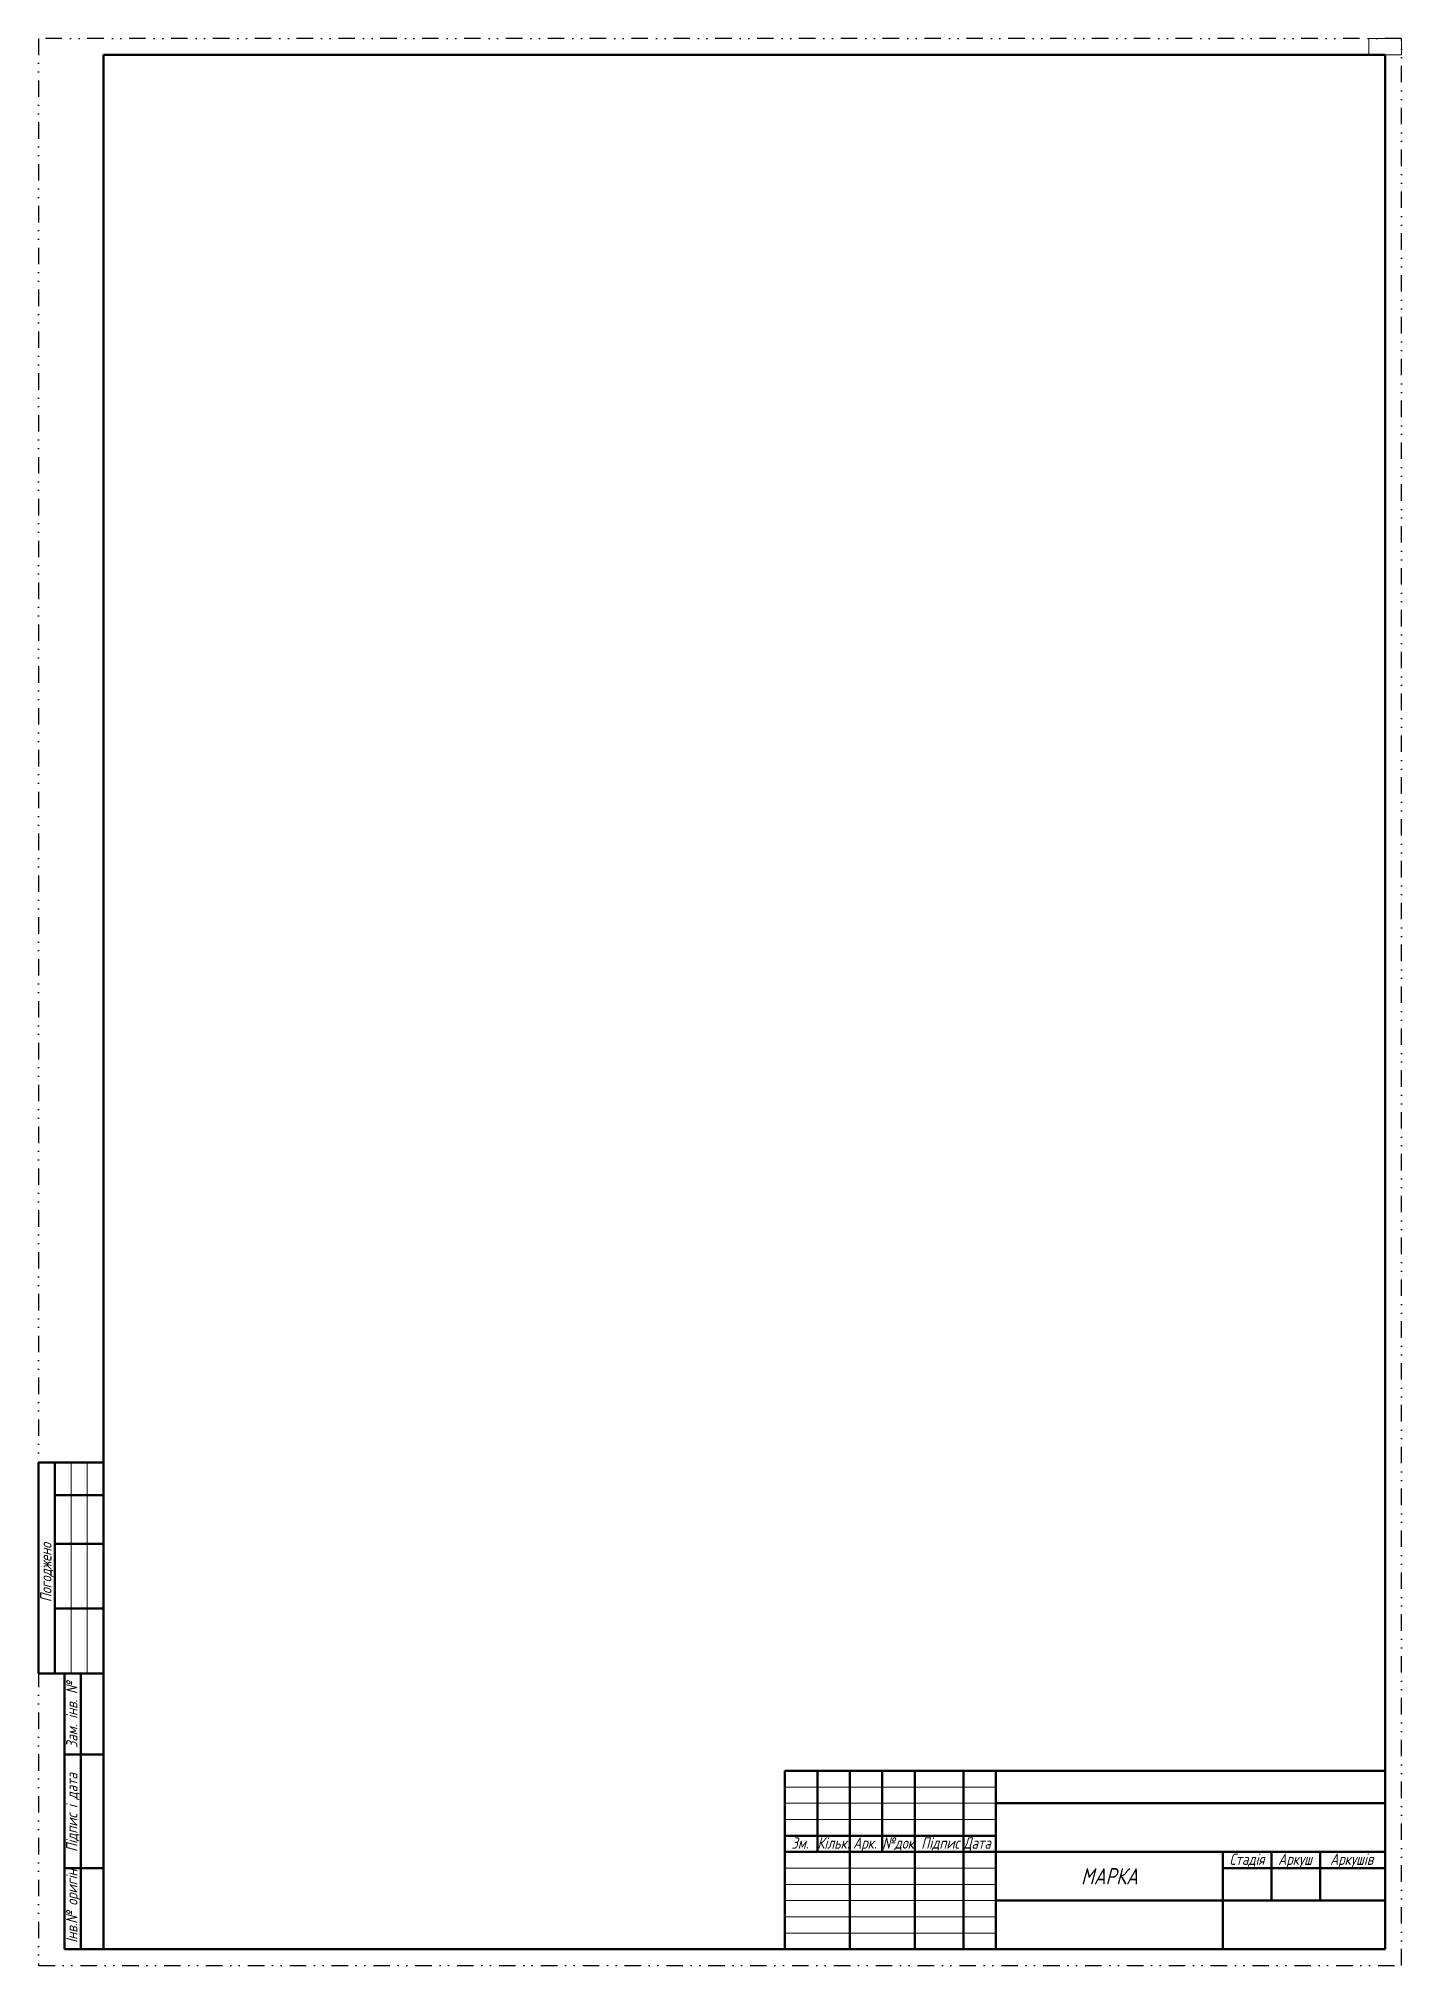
# Model space of a CAD drawing. Header units: millimetres. Extents: x 0 to 420, y 0 to 594.
import ezdxf

# ---------------------------------------------------------------- set-up
doc = ezdxf.new("R2010")
doc.units = ezdxf.units.MM
doc.header["$LTSCALE"] = 0.2
doc.linetypes.add('линия_сгибаX2', pattern=[63.5, 25.4, -12.7, 0, -12.7, 0, -12.7])
doc.layers.get('0').update_dxf_attribs({"lineweight": 50})
doc.layers.add('Формат чертежа', color=7, linetype='Continuous', lineweight=50)
doc.styles.add('основная надпись', font='isocpeur.ttf', dxfattribs={"width": 0.8, "oblique": 15, "height": 3.5})
doc.styles.add('стиль1', font='isocpeur.ttf', dxfattribs={"oblique": 15})

msp = doc.modelspace()

# ---------------------------------------------------------------- linework, layer by layer
at = {"layer": 'Формат чертежа', "linetype": 'линия_сгибаX2', "lineweight": -3}
for p, q in [((420, 594), (0, 594)), ((0, 594), (0, 0)), ((420, 0), (420, 594)), ((0, 0), (420, 0))]:
    msp.add_line(p, q, dxfattribs=at)
at = {"layer": 'Формат чертежа'}
for p, q in [((415, 589), (20, 589)), ((20, 589), (20, 5)), ((415, 5), (415, 589)), ((20, 155), (0, 155)), ((0, 155), (0, 90)), ((5, 155), (5, 90)), ((20, 90), (20, 155)), ((20, 145), (5, 145)), ((20, 130), (5, 130)), ((20, 110), (5, 110)), ((0, 90), (20, 90)), ((8, 65), (8, 90)), ((8, 90), (20, 90)), ((13, 5), (13, 90)), ((20, 5), (20, 90)), ((8, 30), (8, 65)), ((8, 65), (20, 65)), ((230, 60), (415, 60)), ((230, 60), (230, 5)), ((240, 60), (240, 35)), ((250, 60), (250, 5)), ((260, 60), (260, 35)), ((270, 60), (270, 5)), ((285, 60), (285, 5)), ((295, 60), (295, 5)), ((295, 50), (415, 50)), ((230, 40), (295, 40)), ((8, 5), (8, 30)), ((8, 30), (20, 30)), ((230, 35), (415, 35)), ((365, 35), (365, 5)), ((365, 30), (415, 30)), ((380, 35), (380, 20)), ((395, 35), (395, 20)), ((295, 20), (415, 20)), ((13, 5), (8, 5)), ((20, 5), (13, 5)), ((20, 5), (415, 5))]:
    msp.add_line(p, q, dxfattribs=at)
at = {"layer": 'Формат чертежа', "lineweight": 20}
for p, q in [((10, 155), (10, 90)), ((15, 155), (15, 90)), ((230, 55), (295, 55)), ((230, 50), (295, 50)), ((230, 45), (295, 45)), ((230, 30), (295, 30)), ((230, 25), (295, 25)), ((230, 20), (295, 20)), ((230, 15), (295, 15)), ((230, 10), (295, 10))]:
    msp.add_line(p, q, dxfattribs=at)
msp.add_lwpolyline([(410, 589), (420, 589), (420, 594), (410, 594)], close=True, dxfattribs=at)

# ---------------------------------------------------------------- texts
at = {"insert": (330, 27.5), "char_height": 5, "width": 70, "attachment_point": 5, "style": 'основная надпись'}
msp.add_mtext('МАРКА', dxfattribs=at)
at = {"layer": 'Формат чертежа', "oblique": 15, "width": 0.8}
for s, style, p in [('Погоджено', 'стиль1', (4, 112)), ('Зам. iнв. №', 'основная надпись', (12, 67)), ('Пiдпис i дата', 'основная надпись', (12, 35)), ('Iнв.№ оригiн.', 'основная надпись', (12, 7))]:
    msp.add_text(s, height=3.5, rotation=90, dxfattribs=dict(at, style=style)).set_placement(p)
at = {"layer": 'Формат чертежа', "style": 'стиль1', "oblique": 15, "width": 0.8}
for s, p in [('Зм.', (232, 36)), ('Кiльк.', (240, 36)), ('Арк.', (251, 36)), ('№док.', (260, 36)), ('Пiдпис', (272, 36)), ('Дата', (285, 36)), ('Стадiя', (367, 31)), ('Аркуш', (382, 31)), ('Аркушiв', (398, 31))]:
    msp.add_text(s, height=3.5, dxfattribs=at).set_placement(p)

doc.saveas('drawing.dxf')
